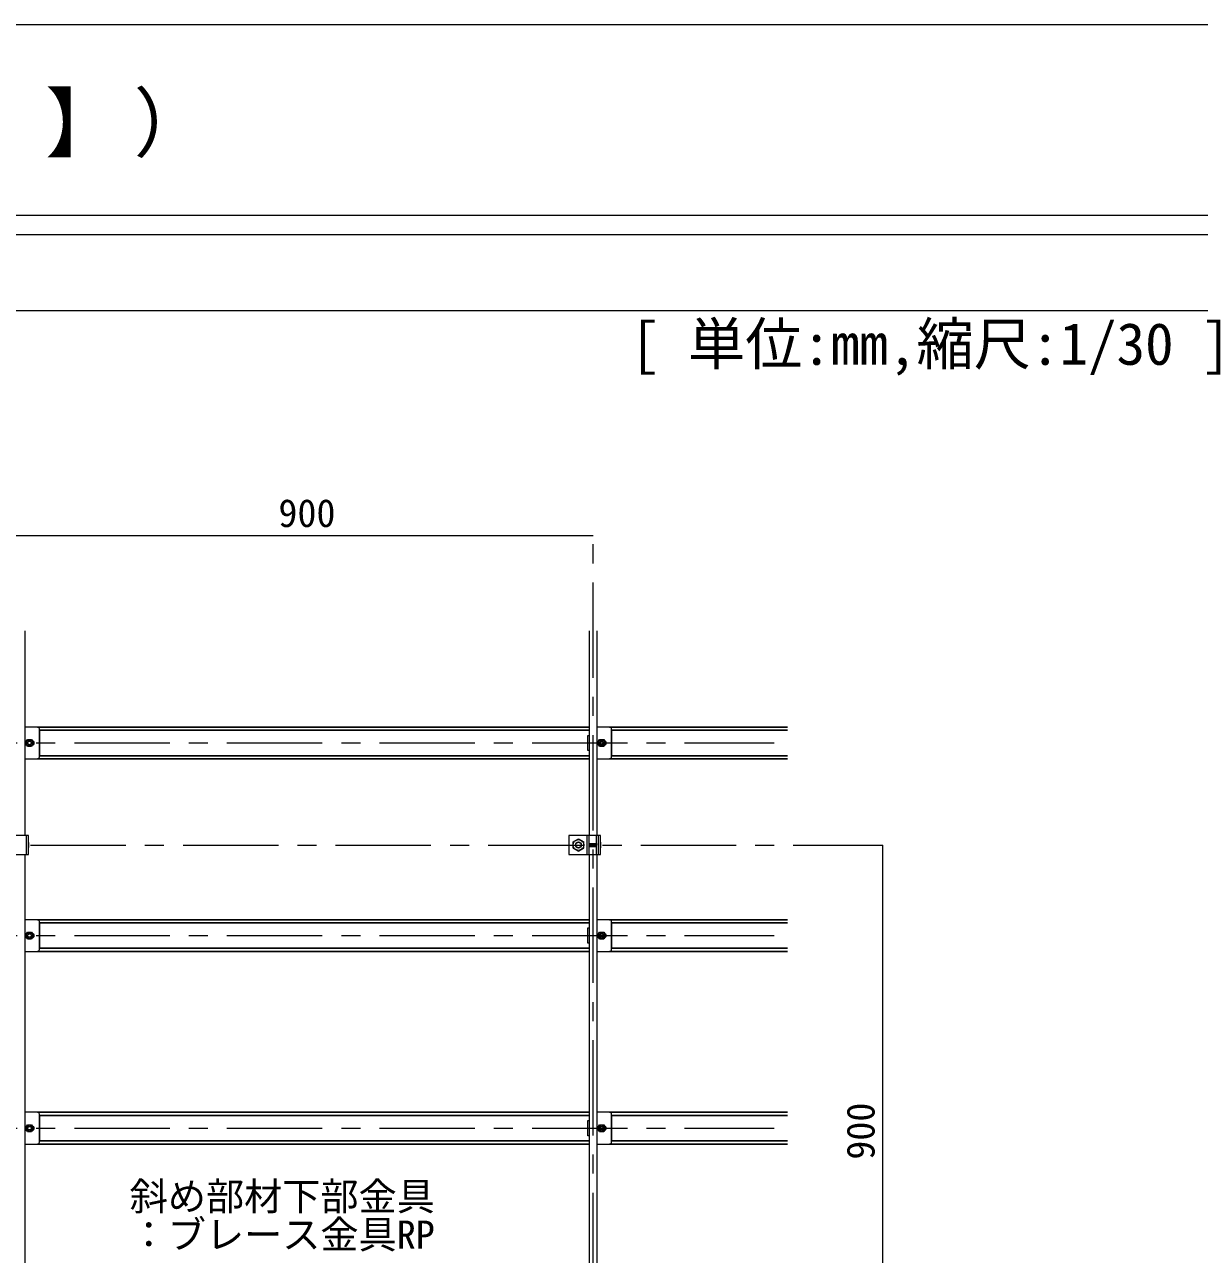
# Model space of a CAD drawing. Units: millimetres at full size, sheet at 1:30. Extents: x -5790 to 5910, y -4184 to 4114.
# Drawn here: x 139 to 1987, y 2179 to 4114 of the extents above; entities that cross this region are included whole.
import ezdxf
from ezdxf.enums import TextEntityAlignment as Align

# ---------------------------------------------------------------- set-up
doc = ezdxf.new("R2010")
doc.units = ezdxf.units.MM
doc.header["$LTSCALE"] = 30
for name, pattern in [('CHAIN1', [8, 5, -1, 1, -1]), ('DASHED1', [1.8, 1.2, -0.6]), ('DASHED2', [3, 2, -1])]:
    doc.linetypes.add(name, pattern=pattern)
for name, color, linetype, lineweight in [('4-0_中心線', 4, 'CHAIN1', 9), ('4-1_吊り材', 7, 'Continuous', 18), ('4-2_野縁受け', 3, 'Continuous', 18), ('4-3_野縁', 2, 'Continuous', 25), ('4-5_寸法', 4, 'Continuous', 9), ('4-6_文字', 7, 'Continuous', 18), ('4-A_クリップ', 7, 'Continuous', 18), ('4-B_ビス', 7, 'Continuous', 18), ('F-2', 3, 'Continuous', 18), ('F-6_文字', 7, 'Continuous', 18)]:
    doc.layers.add(name, color=color, linetype=linetype, lineweight=lineweight)
doc.styles.add('ＭＳ ゴシック', font='')
doc.styles.get('ＭＳ ゴシック').set_extended_font_data('MS Gothic')

msp = doc.modelspace()

# ---------------------------------------------------------------- linework, layer by layer
at = {"layer": '4-0_中心線'}
for p, q in [((1033.2, 686.31), (1033.2, 3310.31)), ((-1222.8, 2983.81), (1318.2, 2983.81)), ((-1051.8, 2823.31), (1489.2, 2823.31)), ((-1222.8, 2680.81), (1318.2, 2680.81)), ((-1222.8, 2377.81), (1318.2, 2377.81))]:
    msp.add_line(p, q, dxfattribs=at)
at = {"layer": '4-1_吊り材'}
for p, q in [((141.95, 2808.31), (141.95, 2838.31)), ((144.86, 2808.31), (144.86, 2838.31)), ((1018.7, 2818.4), (1018.7, 2828.22)), ((1027.2, 2808.31), (1027.2, 2838.31)), ((1038.7, 2808.31), (1038.7, 2838.31)), ((1041.95, 2808.31), (1041.95, 2838.31)), ((1044.86, 2808.31), (1044.86, 2838.31)), ((95.2, 2808.31), (144.86, 2808.31)), ((995.2, 2808.31), (1044.86, 2808.31)), ((1001.7, 2818.4), (1010.2, 2813.5)), ((1010.2, 2813.5), (1018.7, 2818.4))]:
    msp.add_line(p, q, dxfattribs=at)
at = {"layer": '4-1_吊り材', "linetype": 'DASHED2'}
msp.add_line((1024, 2808.31), (1024, 2838.31), dxfattribs=at)
at = {"layer": '4-1_吊り材'}
for points in [[(144.86, 2838.31), (95.2, 2838.31), (95.2, 2808.31)], [(1044.86, 2838.31), (995.2, 2838.31), (995.2, 2808.31)], [(1001.7, 2818.4), (1001.7, 2828.22), (1010.2, 2833.13), (1018.7, 2828.22)]]:
    msp.add_lwpolyline(points, dxfattribs=at)
for radius in [8.5, 4.76]:
    msp.add_circle((1010.2, 2823.31), radius, dxfattribs=at)
at = {"layer": '4-1_吊り材', "linetype": 'DASHED1'}
msp.add_circle((1010.2, 2823.31), 4.25, dxfattribs=at)
at = {"layer": '4-2_野縁受け'}
for p, q in [((139.2, 3160.31), (139.2, 2838.31)), ((1027.2, 3160.31), (1027.2, 2838.31)), ((1039.2, 3160.31), (1039.2, 2838.31)), ((139.2, 2808.31), (139.2, 1940.81)), ((1027.2, 2808.31), (1027.2, 1938.31)), ((1039.2, 2808.31), (1039.2, 1938.31))]:
    msp.add_line(p, q, dxfattribs=at)
at = {"layer": '4-3_野縁'}
for p, q in [((159.2, 3008.81), (1027.2, 3008.81)), ((162.2, 3003.81), (1027.2, 3003.81)), ((1059.2, 3008.81), (1339.2, 3008.81)), ((1062.2, 3003.81), (1339.2, 3003.81)), ((162.2, 2963.81), (1027.2, 2963.81)), ((1062.2, 2963.81), (1339.2, 2963.81)), ((159.2, 2958.81), (1027.2, 2958.81)), ((1059.2, 2958.81), (1339.2, 2958.81)), ((159.2, 2705.81), (1027.2, 2705.81)), ((162.2, 2700.81), (1027.2, 2700.81)), ((1059.2, 2705.81), (1339.2, 2705.81)), ((1062.2, 2700.81), (1339.2, 2700.81)), ((159.2, 2655.81), (1027.2, 2655.81)), ((162.2, 2660.81), (1027.2, 2660.81)), ((1059.2, 2655.81), (1339.2, 2655.81)), ((1062.2, 2660.81), (1339.2, 2660.81)), ((159.2, 2402.81), (1027.2, 2402.81)), ((1059.2, 2402.81), (1339.2, 2402.81)), ((162.2, 2397.81), (1027.2, 2397.81)), ((1062.2, 2397.81), (1339.2, 2397.81)), ((159.2, 2352.81), (1027.2, 2352.81)), ((162.2, 2357.81), (1027.2, 2357.81)), ((1059.2, 2352.81), (1339.2, 2352.81)), ((1062.2, 2357.81), (1339.2, 2357.81))]:
    msp.add_line(p, q, dxfattribs=at)
at = {"layer": '4-5_寸法'}
msp.add_line((1489.2, 1923.31), (1489.2, 2823.31), dxfattribs=at)
msp.add_lwpolyline([(-1186.8, 3310.31), (133.2, 3310.31), (1033.2, 3310.31)], dxfattribs=at)
at = {"layer": '4-A_クリップ'}
for p, q in [((159.2, 3008.81), (139.2, 3008.81)), ((162.2, 2961.81), (162.2, 3005.81)), ((162.2, 3004.53), (162.2, 2963.09)), ((1059.2, 3008.81), (1039.2, 3008.81)), ((1062.2, 2961.81), (1062.2, 3005.81)), ((1062.2, 3004.53), (1062.2, 2963.09)), ((1027.2, 2971.82), (1024.9, 2971.82)), ((139.2, 2958.81), (159.2, 2958.81)), ((1039.2, 2958.81), (1059.2, 2958.81)), ((159.2, 2705.81), (139.2, 2705.81)), ((162.2, 2658.81), (162.2, 2702.81)), ((162.2, 2701.53), (162.2, 2660.09)), ((1059.2, 2705.81), (1039.2, 2705.81)), ((1062.2, 2658.81), (1062.2, 2702.81)), ((1062.2, 2701.53), (1062.2, 2660.09)), ((139.2, 2655.81), (159.2, 2655.81)), ((1027.2, 2668.82), (1024.9, 2668.82)), ((1039.2, 2655.81), (1059.2, 2655.81)), ((159.2, 2402.81), (139.2, 2402.81)), ((162.2, 2355.81), (162.2, 2399.81)), ((1059.2, 2402.81), (1039.2, 2402.81)), ((1062.2, 2355.81), (1062.2, 2399.81)), ((162.2, 2398.53), (162.2, 2357.09)), ((1062.2, 2398.53), (1062.2, 2357.09)), ((1027.2, 2365.82), (1024.9, 2365.82)), ((139.2, 2352.81), (159.2, 2352.81)), ((1039.2, 2352.81), (1059.2, 2352.81))]:
    msp.add_line(p, q, dxfattribs=at)
for points in [[(1024.9, 2971.82), (1024.9, 2995.82), (1027.2, 2995.82)], [(1024.9, 2668.82), (1024.9, 2692.82), (1027.2, 2692.82)], [(1024.9, 2365.82), (1024.9, 2389.82), (1027.2, 2389.82)]]:
    msp.add_lwpolyline(points, dxfattribs=at)
for centre, radius, start, end in [((159.2, 3005.81), 3, 0, 90), ((1059.2, 3005.81), 3, 0, 90), ((142.45, 2983.81), 3.25, 94.04304, 265.95748), ((150.95, 2983.81), 3.25, 274.042, 85.95748), ((1042.45, 2983.81), 3.25, 94.04304, 265.95748), ((1050.95, 2983.81), 3.25, 274.042, 85.95748), ((159.2, 2961.81), 3, 270, 0), ((1059.2, 2961.81), 3, 270, 0), ((159.2, 2702.81), 3, 0, 90), ((1059.2, 2702.81), 3, 0, 90), ((142.45, 2680.81), 3.25, 94.04304, 265.95748), ((150.95, 2680.81), 3.25, 274.042, 85.95748), ((1042.45, 2680.81), 3.25, 94.04304, 265.95748), ((1050.95, 2680.81), 3.25, 274.042, 85.95748), ((159.2, 2658.81), 3, 270, 0), ((1059.2, 2658.81), 3, 270, 0), ((159.2, 2399.81), 3, 0, 90), ((1059.2, 2399.81), 3, 0, 90), ((142.45, 2377.81), 3.25, 94.04304, 265.95748), ((150.95, 2377.81), 3.25, 274.042, 85.95748), ((1042.45, 2377.81), 3.25, 94.04304, 265.95748), ((1050.95, 2377.81), 3.25, 274.042, 85.95748), ((159.2, 2355.81), 3, 270, 0), ((1059.2, 2355.81), 3, 270, 0)]:
    msp.add_arc(centre, radius, start, end, dxfattribs=at)
at = {"layer": '4-B_ビス'}
for p, q in [((145.45, 2819.83), (145.45, 2826.76)), ((1027.2, 2825.55), (1027.27, 2825.49)), ((1027.27, 2825.49), (1027.58, 2821.11)), ((1027.58, 2825.49), (1027.89, 2821.11)), ((1028.2, 2825.49), (1028.52, 2821.11)), ((1028.2, 2825.49), (1028.52, 2825.49)), ((1028.52, 2825.49), (1028.83, 2825.8)), ((1028.52, 2825.49), (1028.83, 2821.11)), ((1028.83, 2825.8), (1029.14, 2825.49)), ((1029.14, 2825.49), (1029.45, 2821.11)), ((1029.45, 2825.49), (1029.77, 2821.11)), ((1030.08, 2825.49), (1030.39, 2821.11)), ((1030.39, 2825.49), (1030.7, 2821.11)), ((1031.02, 2825.49), (1031.33, 2821.11)), ((1031.33, 2825.49), (1031.64, 2821.11)), ((1031.95, 2825.49), (1032.27, 2821.11)), ((1032.27, 2825.49), (1032.58, 2821.11)), ((1032.89, 2825.49), (1033.2, 2821.11)), ((1033.2, 2825.49), (1033.52, 2821.11)), ((1033.83, 2825.49), (1034.14, 2821.11)), ((1034.14, 2825.49), (1034.45, 2821.11)), ((1034.77, 2825.49), (1035.08, 2821.11)), ((1034.77, 2825.49), (1035.08, 2825.49)), ((1035.08, 2825.49), (1035.39, 2825.8)), ((1035.08, 2825.49), (1035.39, 2821.11)), ((1035.39, 2825.8), (1035.7, 2825.49)), ((1035.7, 2825.49), (1036.02, 2821.11)), ((1036.02, 2825.49), (1036.33, 2821.11)), ((1036.64, 2825.49), (1036.95, 2821.11)), ((1036.95, 2825.49), (1037.27, 2821.11)), ((1037.58, 2825.49), (1037.89, 2821.11)), ((1037.89, 2825.49), (1038.2, 2821.11)), ((1038.52, 2825.49), (1038.7, 2825.49)), ((1038.52, 2825.49), (1038.7, 2822.88)), ((1045.45, 2819.83), (1045.45, 2826.76)), ((1027.2, 2820.86), (1027.27, 2820.8)), ((1027.27, 2820.8), (1027.58, 2821.11)), ((1028.52, 2821.11), (1028.83, 2821.11)), ((1035.08, 2821.11), (1035.39, 2821.11)), ((1038.52, 2820.8), (1038.7, 2820.99))]:
    msp.add_line(p, q, dxfattribs=at)
for points in [[(143.53, 2978.31), (140.35, 2983.81), (143.53, 2989.31), (149.88, 2989.31), (153.05, 2983.81), (149.88, 2978.31)], [(1043.53, 2978.31), (1040.35, 2983.81), (1043.53, 2989.31), (1049.88, 2989.31), (1053.05, 2983.81), (1049.88, 2978.31)], [(143.53, 2675.31), (140.35, 2680.81), (143.53, 2686.31), (149.88, 2686.31), (153.05, 2680.81), (149.88, 2675.31)], [(1043.53, 2675.31), (1040.35, 2680.81), (1043.53, 2686.31), (1049.88, 2686.31), (1053.05, 2680.81), (1049.88, 2675.31)], [(143.53, 2372.31), (140.35, 2377.81), (143.53, 2383.31), (149.88, 2383.31), (153.05, 2377.81), (149.88, 2372.31)], [(1043.53, 2372.31), (1040.35, 2377.81), (1043.53, 2383.31), (1049.88, 2383.31), (1053.05, 2377.81), (1049.88, 2372.31)]]:
    msp.add_lwpolyline(points, close=True, dxfattribs=at)
for points in [[(1027.27, 2825.49), (1027.58, 2825.49), (1027.89, 2825.8), (1028.2, 2825.49)], [(1029.14, 2825.49), (1029.45, 2825.49), (1029.77, 2825.8), (1030.08, 2825.49)], [(1030.08, 2825.49), (1030.39, 2825.49), (1030.7, 2825.8), (1031.02, 2825.49)], [(1031.02, 2825.49), (1031.33, 2825.49), (1031.64, 2825.8), (1031.95, 2825.49)], [(1031.95, 2825.49), (1032.27, 2825.49), (1032.58, 2825.8), (1032.89, 2825.49)], [(1032.89, 2825.49), (1033.2, 2825.49), (1033.52, 2825.8), (1033.83, 2825.49)], [(1033.83, 2825.49), (1034.14, 2825.49), (1034.45, 2825.8), (1034.77, 2825.49)], [(1035.7, 2825.49), (1036.02, 2825.49), (1036.33, 2825.8), (1036.64, 2825.49)], [(1036.64, 2825.49), (1036.95, 2825.49), (1037.27, 2825.8), (1037.58, 2825.49)], [(1037.58, 2825.49), (1037.89, 2825.49), (1038.2, 2825.8), (1038.52, 2825.49)], [(1027.58, 2821.11), (1027.89, 2821.11), (1028.2, 2820.8), (1028.52, 2821.11)], [(1028.83, 2821.11), (1029.14, 2820.8), (1029.45, 2821.11)], [(1029.45, 2821.11), (1029.77, 2821.11), (1030.08, 2820.8), (1030.39, 2821.11)], [(1030.39, 2821.11), (1030.7, 2821.11), (1031.02, 2820.8), (1031.33, 2821.11)], [(1031.33, 2821.11), (1031.64, 2821.11), (1031.95, 2820.8), (1032.27, 2821.11)], [(1032.27, 2821.11), (1032.58, 2821.11), (1032.89, 2820.8), (1033.2, 2821.11)], [(1033.2, 2821.11), (1033.52, 2821.11), (1033.83, 2820.8), (1034.14, 2821.11)], [(1034.14, 2821.11), (1034.45, 2821.11), (1034.77, 2820.8), (1035.08, 2821.11)], [(1035.39, 2821.11), (1035.7, 2820.8), (1036.02, 2821.11)], [(1036.02, 2821.11), (1036.33, 2821.11), (1036.64, 2820.8), (1036.95, 2821.11)], [(1036.95, 2821.11), (1037.27, 2821.11), (1037.58, 2820.8), (1037.89, 2821.11)], [(1037.89, 2821.11), (1038.2, 2821.11), (1038.52, 2820.8)]]:
    msp.add_lwpolyline(points, dxfattribs=at)
for centre, radius in [((146.7, 2983.81), 5.24), ((146.7, 2983.81), 3.5), ((1046.7, 2983.81), 5.24), ((1046.7, 2983.81), 3.5), ((146.7, 2680.81), 5.24), ((146.7, 2680.81), 3.5), ((1046.7, 2680.81), 5.24), ((1046.7, 2680.81), 3.5), ((146.7, 2377.81), 5.24), ((146.7, 2377.81), 3.5), ((1046.7, 2377.81), 5.24), ((1046.7, 2377.81), 3.5)]:
    msp.add_circle(centre, radius, dxfattribs=at)
at = {"layer": '4-B_ビス', "linetype": 'DASHED1'}
for centre in [(146.7, 2983.81), (1046.7, 2983.81), (146.7, 2680.81), (1046.7, 2680.81), (146.7, 2377.81), (1046.7, 2377.81)]:
    msp.add_circle(centre, 2.75, dxfattribs=at)
at = {"layer": '4-B_ビス'}
for centre, radius, start, end in [((144.12, 2826.76), 1.33, 303.93712, 56.06288), ((141.12, 2823.3), 4.33, 329.77861, 30.22139), ((1044.12, 2826.76), 1.33, 303.93712, 56.06288), ((1041.12, 2823.3), 4.33, 329.77861, 30.22139), ((144.12, 2819.83), 1.33, 303.93712, 56.06288), ((1044.12, 2819.83), 1.33, 303.93712, 56.06288)]:
    msp.add_arc(centre, radius, start, end, dxfattribs=at)
at = {"layer": 'F-2'}
for p, q in [((-5790.28, 4113.86), (5909.72, 4113.86)), ((-5790.28, 3813.86), (5909.72, 3813.86)), ((-5790.28, 3783.86), (5909.72, 3783.86)), ((-5790.28, 3663.86), (5909.72, 3663.86))]:
    msp.add_line(p, q, dxfattribs=at)

# ---------------------------------------------------------------- texts
at = {"layer": '4-5_寸法', "style": 'ＭＳ ゴシック'}
msp.add_text('900', height=43.99, dxfattribs=at).set_placement((538.2, 3310.31), align=Align.BOTTOM_LEFT)
msp.add_text('900', height=43.99, rotation=90, dxfattribs=at).set_placement((1489.2, 2328.31), align=Align.BOTTOM_LEFT)
at = {"layer": '4-6_文字', "color": 4, "style": 'ＭＳ ゴシック'}
for s, p in [('斜め部材下部金具', (304.27, 2235.37)), ('：ブレース金具RP', (304.27, 2175.37))]:
    msp.add_text(s, height=43.99, dxfattribs=at).set_placement(p, align=Align.BOTTOM_LEFT)
at = {"layer": 'F-6_文字', "style": 'ＭＳ ゴシック'}
msp.add_text('[ 単位:mm,縮尺:1/30 ] ', height=65.98, dxfattribs=at).set_placement((1092.69, 3558.86), align=Align.BOTTOM_LEFT)
at = {"layer": 'F-6_文字', "color": 2, "insert": (-5115.28, 3903.86), "char_height": 87.98, "attachment_point": 7, "style": 'ＭＳ ゴシック'}
msp.add_mtext('\\T1.16;吊り天井の脱落防止対策（新耐震FullPower天井\\~JIS19形仕様標準図【BKGスライドⅡ】）', dxfattribs=at)

doc.saveas('drawing.dxf')
